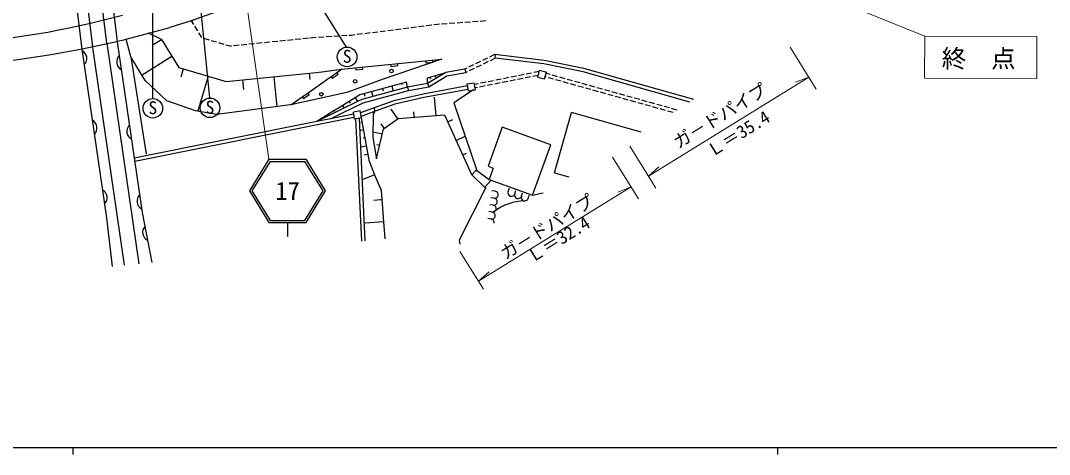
# Model space of a CAD drawing. Units: millimetres, scale not verified. Extents: x 40000 to 680000, y 20000 to 380000.
# Drawn here: x 160571 to 306590, y 204000 to 265663 of the extents above; entities that cross this region are included whole.
import ezdxf
from ezdxf.enums import TextEntityAlignment as Align

# ---------------------------------------------------------------- set-up
doc = ezdxf.new("R2010")
doc.units = ezdxf.units.MM
doc.header["$LTSCALE"] = 1000
for name, color, linetype, lineweight in [('M-BGD', 7, 'Continuous', 25), ('M-STR-HTXT', 7, 'Continuous', 13), ('M-STR-STRC', 7, 'Continuous', 25), ('M-TTL-BAND', 7, 'Continuous', 25)]:
    doc.layers.add(name, color=color, linetype=linetype, lineweight=lineweight)
doc.styles.add('ＭＳ ゴシック', font='')
doc.styles.get('ＭＳ ゴシック').set_extended_font_data('MS Gothic')

msp = doc.modelspace()

# ---------------------------------------------------------------- linework, layer by layer
at = {"layer": 'M-BGD'}
for p, q in [((184999, 265642), (184789, 265608)), ((184789, 265608), (185102, 265110)), ((185261, 264856), (185687, 264178)), ((212683, 264259), (213477, 264360)), ((213774, 264397), (214568, 264498)), ((214865, 264536), (215659, 264636)), ((215957, 264674), (216750, 264774)), ((217048, 264812), (217842, 264913)), ((218139, 264950), (218933, 265051)), ((219231, 265089), (219721, 265151)), ((219721, 265151), (220026, 265173)), ((220325, 265195), (221123, 265253)), ((221422, 265275), (222220, 265333)), ((222519, 265354), (223317, 265412)), ((223616, 265434), (224414, 265492)), ((224713, 265514), (225511, 265572)), ((225811, 265594), (226608, 265652)), ((185846, 263924), (186271, 263246)), ((186555, 263155), (187322, 262928)), ((187609, 262843), (188376, 262615)), ((197359, 262779), (198155, 262859)), ((198454, 262890), (199250, 262970)), ((199548, 263000), (200344, 263081)), ((200643, 263111), (201439, 263192)), ((201737, 263222), (202015, 263250)), ((202015, 263250), (202535, 263283)), ((202834, 263303), (203632, 263354)), ((203932, 263373), (204730, 263425)), ((205029, 263444), (205828, 263495)), ((206127, 263515), (206925, 263566)), ((207225, 263585), (207511, 263604)), ((207511, 263604), (208020, 263668)), ((208318, 263706), (209111, 263807)), ((209409, 263844), (210203, 263945)), ((210500, 263983), (211294, 264083)), ((211592, 264121), (212385, 264221)), ((188664, 262530), (189431, 262302)), ((189718, 262217), (190249, 262060)), ((190249, 262060), (190494, 262084)), ((190793, 262115), (191589, 262195)), ((191887, 262225), (192683, 262306)), ((192982, 262336), (193778, 262417)), ((194076, 262447), (194872, 262527)), ((195171, 262557), (195966, 262638)), ((196265, 262668), (197061, 262749)), ((226854, 260337), (226134, 259989)), ((227845, 260816), (227125, 260468)), ((227932, 260302), (227211, 259954)), ((223883, 258903), (223616, 258774)), ((224873, 259381), (224153, 259033)), ((224960, 258867), (224240, 258520)), ((225864, 259859), (225143, 259511)), ((225951, 259346), (225230, 258998)), ((226941, 259824), (226221, 259476)), ((223969, 258389), (223773, 258294)), ((227714, 257119), (226930, 256962)), ((228793, 257335), (228008, 257178)), ((229726, 257009), (228941, 256853)), ((229871, 257552), (229087, 257394)), ((230805, 257225), (230020, 257068)), ((230950, 257768), (230166, 257611)), ((231883, 257440), (231099, 257284)), ((232028, 257984), (231244, 257827)), ((232962, 257656), (232178, 257499)), ((233107, 258201), (232323, 258043)), ((234041, 257872), (233256, 257715)), ((234185, 258417), (233401, 258260)), ((235155, 257618), (235018, 257656)), ((235733, 257976), (235152, 258138)), ((236215, 257322), (235444, 257537)), ((236793, 257680), (236022, 257895)), ((237274, 257027), (236504, 257242)), ((237852, 257385), (237082, 257600)), ((238912, 257089), (238141, 257304)), ((239971, 256793), (239201, 257008)), ((225557, 256686), (225003, 256575)), ((225411, 256147), (225077, 256080)), ((226490, 256363), (225705, 256206)), ((226636, 256903), (225851, 256745)), ((227569, 256578), (226784, 256421)), ((228647, 256794), (227863, 256637)), ((238334, 256731), (237563, 256946)), ((239393, 256435), (238623, 256650)), ((240453, 256140), (239682, 256355)), ((241031, 256498), (240260, 256713)), ((241512, 255844), (240742, 256059)), ((242090, 256202), (241320, 256417)), ((242572, 255548), (241801, 255764)), ((243150, 255906), (242379, 256121)), ((244209, 255611), (243439, 255826)), ((243631, 255253), (242861, 255468)), ((244691, 254957), (243920, 255172)), ((245269, 255315), (244498, 255530)), ((245750, 254662), (244980, 254877)), ((246328, 255019), (245558, 255234)), ((246810, 254366), (246039, 254581)), ((247388, 254724), (246617, 254939)), ((247869, 254070), (247099, 254285)), ((248447, 254428), (247677, 254643)), ((249507, 254132), (248736, 254347)), ((248929, 253775), (248158, 253990)), ((249988, 253479), (249218, 253694)), ((250566, 253837), (249796, 254052)), ((251048, 253183), (250277, 253398)), ((251626, 253541), (250855, 253756)), ((252107, 252888), (251337, 253103)), ((252685, 253245), (251915, 253460)), ((253167, 252592), (252396, 252807)), ((253745, 252950), (252974, 253165))]:
    msp.add_line(p, q, dxfattribs=at)
at = {"layer": 'M-STR-HTXT'}
for p, q in [((288899, 263432), (220537, 291182)), ((195824, 245951), (192149, 271787)), ((288899, 263432), (288878, 257474)), ((304806, 263374), (288899, 263432)), ((304784, 257416), (304806, 263374)), ((269795, 261876), (273480, 255924)), ((249678, 243540), (272427, 257625)), ((272427, 257625), (270570, 256883)), ((288878, 257474), (304784, 257416)), ((250731, 241840), (247046, 247791)), ((248262, 240311), (244577, 246263)), ((249678, 243540), (251170, 244872)), ((225568, 228613), (247209, 242012)), ((247209, 242012), (245352, 241270)), ((226250, 227512), (222936, 232864)), ((225568, 228613), (227060, 229945))]:
    msp.add_line(p, q, dxfattribs=at)
at = {"layer": 'M-STR-STRC'}
for p, q in [((172651, 275978), (174282, 262661)), ((169194, 274916), (170759, 261943)), ((172798, 262444), (171198, 275518)), ((198863, 274642), (206759, 261888)), ((169245, 261926), (167737, 274503)), ((185890, 269591), (187402, 254667)), ((179276, 267541), (179292, 254604)), ((188875, 267098), (184789, 265608)), ((175556, 263033), (181760, 264694)), ((184789, 265608), (181760, 264694)), ((176216, 260506), (175556, 263033)), ((180554, 262950), (178724, 263881)), ((180560, 262941), (179232, 262107)), ((180554, 262950), (183045, 258981)), ((201623, 263210), (202015, 263250)), ((172791, 237630), (169245, 261926)), ((170730, 262142), (175290, 230889)), ((172798, 262444), (177372, 231099)), ((174282, 262661), (177827, 238365)), ((178276, 257132), (176216, 260506)), ((176216, 260506), (178375, 246682)), ((182054, 260560), (177809, 257896)), ((206119, 258739), (220350, 260190)), ((220350, 260190), (211895, 257286)), ((218057, 259957), (218087, 259658)), ((219082, 259760), (219052, 260058)), ((234892, 260004), (227845, 260816)), ((227932, 260302), (227989, 260799)), ((234812, 259510), (227932, 260302)), ((240522, 258842), (234892, 260004)), ((183045, 258981), (189772, 256986)), ((183665, 258797), (183308, 257594)), ((203707, 258428), (206119, 258739)), ((205458, 258274), (206119, 258739)), ((208109, 258942), (208139, 258644)), ((208139, 258644), (209134, 258745)), ((209134, 258745), (209103, 259043)), ((213083, 259449), (213113, 259151)), ((213113, 259151), (214108, 259252)), ((214108, 259252), (214078, 259551)), ((218087, 259658), (219082, 259760)), ((223616, 258774), (220909, 258270)), ((223616, 258774), (223773, 258294)), ((233978, 257620), (234219, 258591)), ((234219, 258591), (235190, 258351)), ((240403, 258356), (234812, 259510)), ((256134, 254429), (240522, 258842)), ((181322, 254249), (178276, 257132)), ((187205, 257747), (185731, 252777)), ((189772, 256986), (202518, 258275)), ((192051, 257216), (192189, 255847)), ((196492, 257666), (196923, 253404)), ((201370, 255394), (204170, 257366)), ((201540, 258176), (201629, 257299)), ((202518, 258275), (203707, 258428)), ((204170, 257366), (204641, 257698)), ((204641, 257698), (205458, 258274)), ((204641, 257698), (204813, 257453)), ((204813, 257453), (205631, 258028)), ((205631, 258028), (205458, 258274)), ((211895, 257286), (207018, 255480)), ((220909, 258270), (218318, 256728)), ((218318, 256728), (218333, 257520)), ((218333, 257520), (220909, 258270)), ((218497, 256253), (221088, 257795)), ((218674, 257619), (218749, 257362)), ((219434, 257841), (219545, 257459)), ((220042, 258018), (220072, 257914)), ((221088, 257795), (223773, 258294)), ((233978, 257620), (234949, 257380)), ((234949, 257380), (235190, 258351)), ((255558, 254072), (240403, 258356)), ((215351, 256923), (208740, 255100)), ((215506, 256205), (209001, 254434)), ((209177, 253964), (215617, 255717)), ((210374, 255551), (210564, 254860)), ((211925, 255978), (212012, 255666)), ((213276, 256351), (213469, 255651)), ((214637, 256726), (214697, 256507)), ((215506, 256205), (215351, 256923)), ((218318, 256728), (215506, 256205)), ((215506, 256205), (215617, 255717)), ((215617, 255717), (218497, 256253)), ((224005, 256371), (217724, 255204)), ((224096, 255879), (217824, 254714)), ((218318, 256728), (218497, 256253)), ((224876, 255813), (222055, 253948)), ((223976, 256679), (224965, 256828)), ((224125, 255690), (223976, 256679)), ((224125, 255690), (225114, 255839)), ((225114, 255839), (224965, 256828)), ((185403, 252837), (181322, 254249)), ((205172, 255067), (198918, 253667)), ((198918, 253667), (200553, 254819)), ((200553, 254819), (201370, 255394)), ((200553, 254819), (200726, 254573)), ((200726, 254573), (201543, 255149)), ((201543, 255149), (201370, 255394)), ((207018, 255480), (205172, 255067)), ((207216, 254162), (205908, 253356)), ((208402, 254143), (206069, 253008)), ((208068, 254687), (207216, 254162)), ((207216, 254162), (207352, 253940)), ((208740, 255100), (208068, 254687)), ((208068, 254687), (208402, 254143)), ((209001, 254434), (208402, 254143)), ((209335, 255264), (209427, 254930)), ((213562, 254277), (210739, 253245)), ((217724, 255204), (213562, 254277)), ((217824, 254714), (213702, 253796)), ((219543, 252156), (219335, 254791)), ((188399, 252288), (185403, 252837)), ((198902, 253663), (188399, 252288)), ((206069, 253008), (202603, 251322)), ((205045, 252825), (204274, 252351)), ((205916, 253361), (205045, 252825)), ((205045, 252825), (205113, 252715)), ((206253, 253569), (206476, 253207)), ((206269, 252549), (209177, 253964)), ((208781, 252827), (207798, 252645)), ((207980, 251661), (207798, 252645)), ((208963, 251844), (208781, 252827)), ((210739, 253245), (208833, 252548)), ((210911, 252775), (208925, 252049)), ((210596, 252318), (210911, 252775)), ((210911, 252775), (210739, 253245)), ((213702, 253796), (210911, 252775)), ((214103, 251690), (213173, 253047)), ((216438, 251910), (216375, 252708)), ((222055, 253948), (225323, 244372)), ((202603, 251322), (176695, 246123)), ((206671, 251628), (176768, 245628)), ((204274, 252351), (202603, 251322)), ((204548, 251712), (202603, 251322)), ((204274, 252351), (204376, 252185)), ((204548, 251712), (206269, 252549)), ((206467, 252097), (204548, 251712)), ((207841, 252373), (206467, 252097)), ((207939, 251882), (206671, 251628)), ((208963, 251844), (207980, 251661)), ((208104, 251684), (208286, 247923)), ((208603, 251709), (208798, 247677)), ((209073, 251228), (208870, 251193)), ((210074, 245571), (208963, 251844)), ((210596, 252318), (210575, 249037)), ((212064, 250293), (214161, 251729)), ((214161, 251729), (220737, 252250)), ((220737, 252250), (224584, 243802)), ((221192, 251252), (221922, 251584)), ((236349, 244016), (238771, 252582)), ((248644, 249791), (238771, 252582)), ((209271, 250109), (208686, 250005)), ((211883, 249510), (210589, 249810)), ((211073, 246011), (212064, 250293)), ((212170, 250366), (211740, 250994)), ((228926, 250521), (226917, 244962)), ((235842, 248021), (228926, 250521)), ((209466, 249003), (209209, 248958)), ((210575, 249037), (211073, 246011)), ((222388, 248624), (223677, 249210)), ((208286, 247923), (208946, 234298)), ((209674, 247832), (208798, 247677)), ((208798, 247677), (208849, 246631)), ((211516, 247928), (211140, 248015)), ((223323, 246571), (223877, 246822)), ((233247, 240841), (235842, 248021)), ((176695, 246123), (176669, 246118)), ((195824, 245951), (193060, 241451)), ((195992, 245651), (193412, 241451)), ((195824, 245951), (201096, 245951)), ((195992, 245651), (200928, 245651)), ((203508, 241451), (200928, 245651)), ((203860, 241451), (201096, 245951)), ((208849, 246631), (209444, 234348)), ((209888, 246620), (209339, 246522)), ((210074, 245571), (210825, 243758)), ((224632, 243755), (225299, 244442)), ((225323, 244372), (227070, 243074)), ((226917, 244962), (227656, 244695)), ((227656, 244695), (227070, 243074)), ((236349, 244016), (238386, 243440)), ((210212, 243504), (209026, 243013)), ((210825, 243758), (210212, 243504)), ((210825, 243758), (211731, 241570)), ((224584, 243802), (226579, 241866)), ((226443, 241998), (227378, 242962)), ((227070, 243074), (233247, 240841)), ((193060, 241451), (195824, 236951)), ((193412, 241451), (195992, 237251)), ((200928, 237251), (203508, 241451)), ((201096, 236951), (203860, 241451)), ((211731, 241570), (211839, 240202)), ((226579, 241866), (222832, 234467)), ((226591, 241890), (226642, 241865)), ((227929, 241406), (227434, 241477)), ((229773, 241355), (229940, 241826)), ((230715, 241021), (230882, 241492)), ((231658, 240687), (231825, 241158)), ((233247, 240841), (234740, 241183)), ((211657, 240188), (210698, 240113)), ((211839, 240202), (211657, 240188)), ((211839, 240202), (211880, 239678)), ((211880, 239678), (212084, 237077)), ((227645, 239426), (227150, 239497)), ((227787, 240416), (227292, 240487)), ((232600, 240353), (232767, 240824)), ((177827, 238365), (179206, 231285)), ((227502, 238436), (227007, 238508)), ((173634, 230721), (172791, 237630)), ((195824, 236951), (201096, 236951)), ((195992, 237251), (200928, 237251)), ((198460, 236951), (198460, 234951)), ((212084, 237077), (209499, 236874)), ((212084, 237077), (212276, 234635)), ((227360, 237447), (226865, 237518)), ((222832, 234467), (222917, 233863))]:
    msp.add_line(p, q, dxfattribs=at)
for centre, radius in [((206916, 260494), 1392), ((213205, 258495), 250), ((208057, 257013), 250), ((179340, 253193), 1392), ((187450, 253257), 1392), ((203264, 255188), 250)]:
    msp.add_circle(centre, radius, dxfattribs=at)
for centre, radius, start, end in [((142019, 387054), 125044, 262.52185, 285.31533), ((140481, 406266), 147465, 263.92504, 283.75953), ((168727, 260281), 1250, 315.17224, 61.43245), ((175457, 259801), 1250, 135.17224, 241.43245), ((170171, 250385), 1250, 315.17224, 61.43245), ((176901, 249905), 1250, 135.17224, 241.43245), ((171615, 240490), 1250, 315.17224, 61.43245), ((227858, 240911), 500, 261.82115, 81.82115), ((230244, 241188), 500, 160.48218, 340.48218), ((231187, 240854), 500, 160.48218, 340.48218), ((178345, 240010), 1250, 135.17224, 241.43245), ((227716, 239921), 500, 261.82115, 81.82115), ((232129, 240520), 500, 160.48218, 340.48218), ((227431, 237942), 500, 261.82115, 81.82115), ((227573, 238931), 500, 261.82115, 81.82115), ((227289, 236952), 500, 351.30323, 81.82115), ((179137, 235564), 1250, 137.88739, 244.1476)]:
    msp.add_arc(centre, radius, start, end, dxfattribs=at)
msp.add_open_spline([(227582, 238418), (228437, 239015), (228761, 239242), (229612, 239571), (230461, 239899), (230853, 239950), (231887, 240083)], degree=3, knots=[0, 0, 0, 0, 1, 1, 1, 2, 2, 2, 2], dxfattribs=at)
at = {"layer": 'M-TTL-BAND'}
for p, q in [((40000, 205000), (579000, 205000)), ((168000, 205000), (168000, 204000)), ((268000, 205000), (268000, 204000))]:
    msp.add_line(p, q, dxfattribs=at)

# ---------------------------------------------------------------- texts
at = {"layer": 'M-STR-HTXT', "style": 'ＭＳ ゴシック'}
msp.add_text('終\u3000点', height=2566, dxfattribs=at).set_placement((296551, 260270), align=Align.MIDDLE_CENTER)
for p in [(260600, 250882), (236043, 235098)]:
    msp.add_text('ガ－ドパイプ', height=1833, rotation=31.763, dxfattribs=at).set_placement(p, align=Align.BOTTOM_CENTER)
for s, p in [('Ｌ＝35.4', (261926, 250347)), ('Ｌ＝32.4', (236400, 235319))]:
    msp.add_text(s, height=1833, rotation=31.763, dxfattribs=at).set_placement(p, align=Align.TOP_CENTER)
at = {"layer": 'M-STR-STRC', "style": 'ＭＳ ゴシック'}
for p in [(206916, 261494), (179340, 254193), (187450, 254257)]:
    msp.add_text('S', height=1833, dxfattribs=at).set_placement(p, align=Align.TOP_CENTER)
msp.add_text('17', height=2566, dxfattribs=at).set_placement((198460, 241451), align=Align.MIDDLE_CENTER)

doc.saveas('drawing.dxf')
